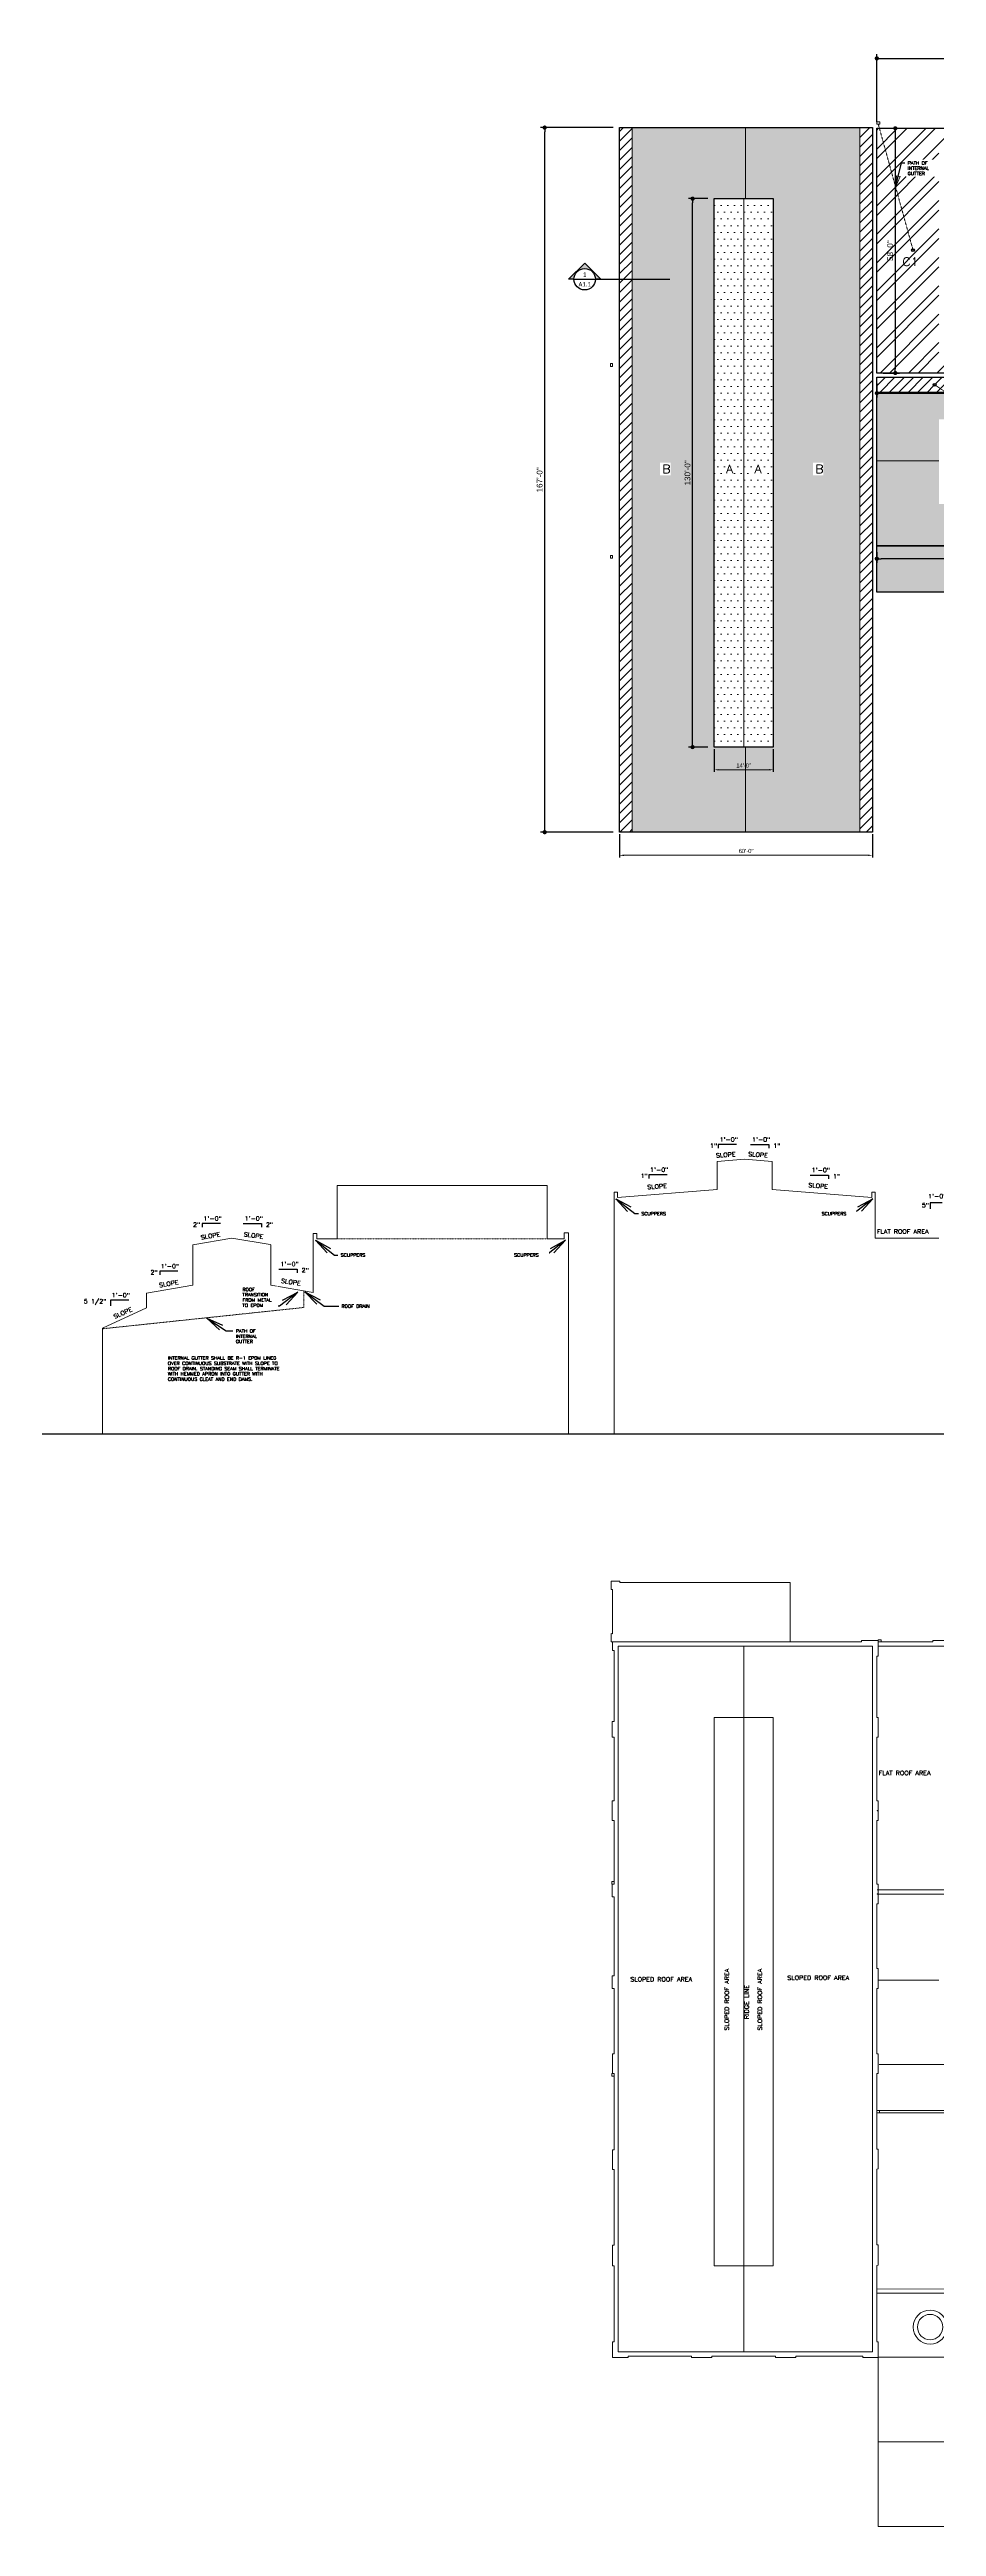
# Model space of a CAD drawing. Header units: inches. Extents: x -33163 to 19162, y -8858 to 30669.
# Drawn here: x -672 to 1851, y -1687 to 5359 of the extents above; entities that cross this region are included whole.
import ezdxf
from ezdxf.enums import TextEntityAlignment as Align

# ---------------------------------------------------------------- set-up
doc = ezdxf.new("R2010")
doc.units = ezdxf.units.IN
doc.linetypes.add('DASHED4', pattern=[0.25, 0.125, -0.125])
doc.linetypes.add('HIDDEN4', pattern=[0.09375, 0.0625, -0.03125])
doc.layers.get('0').update_dxf_attribs({"color": 9, "lineweight": 0})
doc.layers.get('Defpoints').update_dxf_attribs({"color": 254})
for name, color, linetype, lineweight in [('A-ANNO-DIMS-16', 12, 'Continuous', 9), ('A-ANNO-NOTE-08', 12, 'Continuous', 9), ('A-ROOF-BELOW', 251, 'Continuous', 5), ('A-ROOF-EXIST', 7, 'Continuous', 30), ('A-ROOF-GLAZ-EXIST', 251, 'Continuous', 5)]:
    doc.layers.add(name, color=color, linetype=linetype, lineweight=lineweight)
for name, color, linetype in [('A-ANNO-NOTE-96', 12, 'Continuous'), ('A-ANNO-SYMB-16', 12, 'Continuous'), ('A-LEGN', 12, 'Continuous'), ('ELEV-MK', 7, 'Continuous')]:
    doc.layers.add(name, color=color, linetype=linetype)
doc.styles.add('Heery Text_0', font='ARIALN.TTF')
doc.styles.add('PDF Calibri', font='calibri.ttf')
doc.styles.add('ROMANS', font='romans.shx', dxfattribs={"width": 1.1})
doc.styles.get("Standard").update_dxf_attribs({"font": 'arial.ttf'})
doc.styles.add('TXT-STD-1-4', font='romans.shx', dxfattribs={"width": 0.8, "height": 4.5})
doc.dimstyles.new('APED Standard', dxfattribs={"dimtxt": 16.5, "dimasz": 12, "dimexe": 12, "dimexo": 18, "dimgap": 6, "dimtad": 1, "dimdec": 4, "dimzin": 3, "dimdsep": 46, "dimlunit": 4, "dimtxsty": 'Standard', "dimblk": 'DOT', "dimcen": 12, "dimclrd": 1, "dimclre": 1, "dimclrt": 3, "dimadec": 0, "dimazin": 0, "dimtfac": 12, "dimtdec": 4, "dimtmove": 1, "dimatfit": 2, "dimfxl": 1, "dimfrac": 2, "dimtolj": 1, "dimtzin": 0, "dimlwd": 25, "dimarcsym": 0})
doc.dimstyles.new('Dim 16', dxfattribs={"dimscale": 16, "dimtxt": 0.09375, "dimasz": 0.0625, "dimexe": 0.0625, "dimexo": 0.0625, "dimgap": 0.09375, "dimtad": 1, "dimdec": 4, "dimzin": 3, "dimdsep": 46, "dimlunit": 4, "dimtxsty": 'ROMANS', "dimblk1": 'ARCHTICK', "dimblk2": 'ARCHTICK', "dimsah": 1, "dimcen": 0.0625, "dimdle": 0.0625, "dimclrd": 2, "dimclre": 2, "dimclrt": 3, "dimaunit": 1, "dimazin": 0, "dimtm": 1e-09, "dimtfac": 1, "dimtdec": 4, "dimtmove": 2, "dimatfit": 3, "dimldrblk": 'CLOSEDBLANK', "dimfxl": 1, "dimtolj": 1, "dimtzin": 3, "dimarcsym": 0})
doc.dimstyles.new('Dim 96', dxfattribs={"dimscale": 96, "dimtxt": 0.09375, "dimasz": 0.0625, "dimexe": 0.0625, "dimexo": 0.0625, "dimgap": 0.09375, "dimtad": 1, "dimdec": 4, "dimzin": 3, "dimdsep": 46, "dimlunit": 4, "dimtxsty": 'ROMANS', "dimblk1": 'ARCHTICK', "dimblk2": 'ARCHTICK', "dimsah": 1, "dimcen": 0.0625, "dimdle": 0.0625, "dimclrd": 2, "dimclre": 2, "dimclrt": 3, "dimaunit": 1, "dimazin": 0, "dimtm": 1e-09, "dimtfac": 1, "dimtdec": 4, "dimtmove": 2, "dimatfit": 3, "dimldrblk": 'CLOSEDBLANK', "dimfxl": 1, "dimtolj": 1, "dimtzin": 3, "dimarcsym": 0})
doc.dimstyles.new('Notes', dxfattribs={"dimscale": 96, "dimtxt": 0.125, "dimasz": 0.125, "dimexe": 0.0625, "dimexo": 0.0625, "dimgap": 0.0625, "dimtad": 1, "dimdec": 3, "dimzin": 15, "dimdsep": 46, "dimlunit": 4, "dimtxsty": 'Heery Text_0', "dimcen": 0.09, "dimclrd": 256, "dimclre": 256, "dimclrt": 256, "dimadec": 4, "dimazin": 3, "dimtfac": 0.75, "dimtdec": 3, "dimtmove": 1, "dimatfit": 1, "dimfxl": 1, "dimfrac": 1, "dimtolj": 1, "dimtzin": 15, "dimlwd": 0, "dimarcsym": 0})

# ---------------------------------------------------------------- blocks, each defined once
blk = doc.blocks.new('A$C1D3A682B')
blk.add_hatch(color=256).paths.add_polyline_path([(54, 27), (45, 27, -1), (9, 27), (0, 27), (27, 0)])
for p, q in [((0, 27), (9, 27)), ((27, 0), (0, 27)), ((54, 27), (27, 0)), ((45, 27), (54, 27))]:
    blk.add_line(p, q)
blk = doc.blocks.new('SYM-DETAIL')
blk.add_line((-15, 0), (15, 0))
blk.add_circle((0, 0), 15)
at = {"style": 'TXT-STD-1-4', "width": 0.8}
for tag, p in [('DETAIL', (0, 6.7)), ('SHEET', (0, -7.1))]:
    blk.add_attdef(tag, text='', height=6, dxfattribs=at).set_placement(p, align=Align.MIDDLE)
blk = doc.blocks.new('*D271')
at = {"layer": 'A-ANNO-DIMS-16', "lineweight": -2, "transparency": 16777216}
for p, q in [((949.6, 3126.6), (949.6, 3060.7)), ((1669.1, 3126.6), (1669.1, 3060.7))]:
    blk.add_line(p, q, dxfattribs=at)
at = {"layer": 'A-ANNO-DIMS-16', "lineweight": 0, "transparency": 16777216}
blk.add_line((1657.1, 3066.7), (961.6, 3066.7), dxfattribs=at)
at = {"layer": 'A-ANNO-DIMS-16', "transparency": 16777216}
for points in [[(961.6, 3068.7), (961.6, 3064.7), (949.6, 3066.7)], [(1657.1, 3068.7), (1657.1, 3064.7), (1669.1, 3066.7)]]:
    blk.add_solid(points, dxfattribs=at)
at = {"layer": 'Defpoints', "color": 0, "transparency": 16777216}
for p in [(949.6, 3132.6), (1669.1, 3132.6), (949.6, 3066.7)]:
    blk.add_point(p, dxfattribs=at)
at = {"layer": 'A-ANNO-DIMS-16', "transparency": 16777216, "insert": (1309.3, 3078.9), "char_height": 12, "attachment_point": 5, "style": 'Heery Text_0'}
blk.add_mtext('\\A1;60\'-0"', dxfattribs=at)
blk = doc.blocks.new('*D272')
at = {"layer": 'A-ANNO-DIMS-16', "lineweight": -2, "transparency": 16777216}
for p, q in [((1218.6, 3368.6), (1218.6, 3304)), ((1386.6, 3368.6), (1386.6, 3304))]:
    blk.add_line(p, q, dxfattribs=at)
at = {"layer": 'A-ANNO-DIMS-16', "lineweight": 0, "transparency": 16777216}
blk.add_line((1374.6, 3310), (1230.6, 3310), dxfattribs=at)
at = {"layer": 'A-ANNO-DIMS-16', "transparency": 16777216}
for points in [[(1230.6, 3312), (1230.6, 3308), (1218.6, 3310)], [(1374.6, 3312), (1374.6, 3308), (1386.6, 3310)]]:
    blk.add_solid(points, dxfattribs=at)
at = {"layer": 'Defpoints', "color": 0, "transparency": 16777216}
for p in [(1218.6, 3374.6), (1386.6, 3374.6), (1218.6, 3310)]:
    blk.add_point(p, dxfattribs=at)
at = {"layer": 'A-ANNO-DIMS-16', "transparency": 16777216, "insert": (1302.6, 3322.1), "char_height": 12, "attachment_point": 5, "style": 'Heery Text_0'}
blk.add_mtext('\\A1;14\'-0"', dxfattribs=at)
blk = doc.blocks.new('_Dot')
at = {"color": 0, "linetype": 'ByBlock', "lineweight": -2}
blk.add_line((-0.5, 0), (-1, 0), dxfattribs=at)
at = {"color": 0, "linetype": 'ByBlock', "const_width": 0.5}
blk.add_lwpolyline([(-0.25, 0, 1), (0.25, 0, 1)], format="xyb", close=True, dxfattribs=at)
blk = doc.blocks.new('*D273')
at = {"layer": 'A-ANNO-DIMS-16', "lineweight": -2, "transparency": 16777216}
for p, q in [((931.6, 5136.8), (724.4, 5136.8)), ((931.6, 3132.6), (724.4, 3132.6))]:
    blk.add_line(p, q, dxfattribs=at)
at = {"layer": 'A-ANNO-DIMS-16', "lineweight": 25, "transparency": 16777216}
blk.add_line((736.4, 3144.6), (736.4, 5124.8), dxfattribs=at)
at = {"layer": 'Defpoints', "color": 0, "transparency": 16777216}
for p in [(736.4, 5136.8), (949.6, 5136.8), (949.6, 3132.6)]:
    blk.add_point(p, dxfattribs=at)
at = {"layer": 'A-ANNO-DIMS-16', "lineweight": 25, "transparency": 16777216, "xscale": 12, "yscale": 12, "zscale": 12}
for p, rotation in [((736.4, 5136.8), 90), ((736.4, 3132.6), 270)]:
    blk.add_blockref('_Dot', p, dxfattribs=dict(at, rotation=rotation))
at = {"layer": 'A-ANNO-DIMS-16', "transparency": 16777216, "insert": (722, 4134.7), "char_height": 16.5, "attachment_point": 5, "rotation": 90}
blk.add_mtext('\\A1;167\'-0"', dxfattribs=at)
blk = doc.blocks.new('*D274')
at = {"layer": 'A-ANNO-DIMS-16', "lineweight": -2, "transparency": 16777216}
for p, q in [((1200.6, 4934.7), (1145.1, 4934.7)), ((1200.6, 3374.6), (1145.1, 3374.6))]:
    blk.add_line(p, q, dxfattribs=at)
at = {"layer": 'A-ANNO-DIMS-16', "lineweight": 25, "transparency": 16777216}
blk.add_line((1157.1, 3386.6), (1157.1, 4922.7), dxfattribs=at)
at = {"layer": 'Defpoints', "color": 0, "transparency": 16777216}
for p in [(1157.1, 4934.7), (1218.6, 4934.7), (1218.6, 3374.6)]:
    blk.add_point(p, dxfattribs=at)
at = {"layer": 'A-ANNO-DIMS-16', "lineweight": 25, "transparency": 16777216, "xscale": 12, "yscale": 12, "zscale": 12}
for p, rotation in [((1157.1, 4934.7), 90), ((1157.1, 3374.6), 270)]:
    blk.add_blockref('_Dot', p, dxfattribs=dict(at, rotation=rotation))
at = {"layer": 'A-ANNO-DIMS-16', "transparency": 16777216, "insert": (1142.7, 4154.6), "char_height": 16.5, "attachment_point": 5, "rotation": 90}
blk.add_mtext('\\A1;130\'-0"', dxfattribs=at)
blk = doc.blocks.new('*D279')
at = {"layer": 'A-ANNO-DIMS-16', "lineweight": -2, "transparency": 16777216}
for p, q in [((1681.2, 4408.6), (1681.2, 4369.4)), ((4921.3, 4408.6), (4921.3, 4369.4))]:
    blk.add_line(p, q, dxfattribs=at)
at = {"layer": 'A-ANNO-DIMS-16', "lineweight": 25, "transparency": 16777216}
blk.add_line((1693.2, 4381.4), (4909.3, 4381.4), dxfattribs=at)
at = {"layer": 'Defpoints', "color": 0, "transparency": 16777216}
for p in [(1681.2, 4426.6), (4921.3, 4426.6), (4921.3, 4381.4)]:
    blk.add_point(p, dxfattribs=at)
at = {"layer": 'A-ANNO-DIMS-16', "lineweight": 25, "transparency": 16777216, "xscale": 12, "yscale": 12, "zscale": 12, "rotation": 180}
blk.add_blockref('_Dot', (1681.2, 4381.4), dxfattribs=at)
at = {"layer": 'A-ANNO-DIMS-16', "lineweight": 25, "transparency": 16777216, "xscale": 12, "yscale": 12, "zscale": 12}
blk.add_blockref('_Dot', (4921.3, 4381.4), dxfattribs=at)
at = {"layer": 'A-ANNO-DIMS-16', "transparency": 16777216, "insert": (3301.3, 4395.9), "char_height": 16.5, "attachment_point": 5}
blk.add_mtext('\\A1;270\'-0"', dxfattribs=at)
blk = doc.blocks.new('*D284')
at = {"layer": 'A-ANNO-DIMS-16', "lineweight": -2, "transparency": 16777216}
for p, q in [((1681.2, 3928.6), (1681.2, 3898.4)), ((4921.3, 3928.6), (4921.3, 3898.4))]:
    blk.add_line(p, q, dxfattribs=at)
at = {"layer": 'A-ANNO-DIMS-16', "lineweight": 25, "transparency": 16777216}
blk.add_line((4909.3, 3910.4), (1693.2, 3910.4), dxfattribs=at)
at = {"layer": 'Defpoints', "color": 0, "transparency": 16777216}
for p in [(1681.2, 3946.6), (4921.3, 3946.6), (1681.2, 3910.4)]:
    blk.add_point(p, dxfattribs=at)
at = {"layer": 'A-ANNO-DIMS-16', "lineweight": 25, "transparency": 16777216, "xscale": 12, "yscale": 12, "zscale": 12, "rotation": 180}
blk.add_blockref('_Dot', (1681.2, 3910.4), dxfattribs=at)
at = {"layer": 'A-ANNO-DIMS-16', "lineweight": 25, "transparency": 16777216, "xscale": 12, "yscale": 12, "zscale": 12}
blk.add_blockref('_Dot', (4921.3, 3910.4), dxfattribs=at)
at = {"layer": 'A-ANNO-DIMS-16', "transparency": 16777216, "insert": (3301.3, 3924.8), "char_height": 16.5, "attachment_point": 5}
blk.add_mtext('\\A1;270\'-0"', dxfattribs=at)
blk = doc.blocks.new('*D285')
at = {"layer": 'A-ANNO-DIMS-16', "lineweight": -2, "transparency": 16777216}
for p, q in [((1699.2, 5134.8), (1745.7, 5134.8)), ((1699.2, 4438.6), (1745.7, 4438.6))]:
    blk.add_line(p, q, dxfattribs=at)
at = {"layer": 'A-ANNO-DIMS-16', "lineweight": 25, "transparency": 16777216}
blk.add_line((1733.7, 5122.8), (1733.7, 4450.6), dxfattribs=at)
at = {"layer": 'Defpoints', "color": 0, "transparency": 16777216}
for p in [(1681.2, 5134.8), (1681.2, 4438.6), (1733.7, 4438.6)]:
    blk.add_point(p, dxfattribs=at)
at = {"layer": 'A-ANNO-DIMS-16', "lineweight": 25, "transparency": 16777216, "xscale": 12, "yscale": 12, "zscale": 12}
for p, rotation in [((1733.7, 5134.8), 90), ((1733.7, 4438.6), 270)]:
    blk.add_blockref('_Dot', p, dxfattribs=dict(at, rotation=rotation))
at = {"layer": 'A-ANNO-DIMS-16', "transparency": 16777216, "insert": (1719.2, 4786.7), "char_height": 16.5, "attachment_point": 5, "rotation": 90}
blk.add_mtext('\\A1;58\'-0"', dxfattribs=at)
blk = doc.blocks.new('*D286')
at = {"layer": 'A-ANNO-DIMS-16', "lineweight": -2, "transparency": 16777216}
for p, q in [((1681.2, 5152.8), (1681.2, 5345.6)), ((4921, 5173), (4921, 5345.6))]:
    blk.add_line(p, q, dxfattribs=at)
at = {"layer": 'A-ANNO-DIMS-16', "lineweight": 25, "transparency": 16777216}
blk.add_line((1693.2, 5333.6), (4909, 5333.6), dxfattribs=at)
at = {"layer": 'Defpoints', "color": 0, "transparency": 16777216}
for p in [(4921, 5333.6), (4921, 5155), (1681.2, 5134.8)]:
    blk.add_point(p, dxfattribs=at)
at = {"layer": 'A-ANNO-DIMS-16', "lineweight": 25, "transparency": 16777216, "xscale": 12, "yscale": 12, "zscale": 12, "rotation": 180}
blk.add_blockref('_Dot', (1681.2, 5333.6), dxfattribs=at)
at = {"layer": 'A-ANNO-DIMS-16', "lineweight": 25, "transparency": 16777216, "xscale": 12, "yscale": 12, "zscale": 12}
blk.add_blockref('_Dot', (4921, 5333.6), dxfattribs=at)
at = {"layer": 'A-ANNO-DIMS-16', "transparency": 16777216, "insert": (3301.1, 5348), "char_height": 16.5, "attachment_point": 5}
blk.add_mtext('\\A1;270\'-0"', dxfattribs=at)
blk = doc.blocks.new('_ArchTick')
at = {"color": 0, "linetype": 'ByBlock', "const_width": 0.15}
blk.add_lwpolyline([(-0.5, -0.5), (0.5, 0.5)], dxfattribs=at)

msp = doc.modelspace()

# ---------------------------------------------------------------- hatches: boundary and pattern name
at = {"layer": 'A-ANNO-NOTE-08'}
h = msp.add_hatch(dxfattribs=at)
h.set_pattern_fill('ANSI32', color=256, scale=6)
h.paths.add_polyline_path([(1858.00451, 5088.79878), (2260.34577, 5088.79878), (2260.34577, 5134.79878), (1681.2277, 5134.79878), (1681.2277, 4438.5966), (4933.29042, 4438.5966), (4933.29042, 3954.64905), (6468.92892, 3954.64905), (6468.92892, 4705.45802), (6445.06195, 4705.45802), (6445.06195, 4043.8466), (5004.89971, 4043.8466), (5004.89971, 5087.79878), (6445.06195, 5087.79878), (6445.06195, 4705.45802), (6468.92892, 4705.45802), (6468.92892, 5155.01336), (4921.00451, 5155.01336), (4921.00451, 5134.79878), (2260.34577, 5134.79878), (2260.34577, 5088.79878), (4738.32899, 5088.79878), (4738.32899, 4488.5966), (1858.00451, 4488.5966)])
h.paths.add_polyline_path([(4919.64765, 4715.8341), (4975.64765, 4715.8341), (4975.64765, 4751.8341), (4919.64765, 4751.8341)], flags=24)
h.paths.add_polyline_path([(5705.19087, 5104.54185), (5761.19087, 5104.54185), (5761.19087, 5140.54185), (5705.19087, 5140.54185)], flags=24)
h.paths.add_polyline_path([(5737.49729, 3979.37853), (5793.49729, 3979.37853), (5793.49729, 4015.37853), (5737.49729, 4015.37853)], flags=24)
h.paths.add_polyline_path([(4941.11574, 4223.10861), (4997.11574, 4223.10861), (4997.11574, 4259.10861), (4941.11574, 4259.10861)], flags=24)
h.paths.add_polyline_path([(3220.17565, 5091.95204), (3251.03279, 5091.95204), (3251.03279, 5127.95204), (3220.17565, 5127.95204)], flags=24)
h.paths.add_polyline_path([(3221.0605, 4445.84836), (3251.91764, 4445.84836), (3251.91764, 4481.84836), (3221.0605, 4481.84836)], flags=24)
h.paths.add_polyline_path([(4759.70434, 4719.89295), (4808.16148, 4719.89295), (4808.16148, 4755.89295), (4759.70434, 4755.89295)], flags=24)
h.paths.add_polyline_path([(1747.50775, 4737.22292), (1795.9649, 4737.22292), (1795.9649, 4773.22292), (1747.50775, 4773.22292)], flags=24)
h = msp.add_hatch(dxfattribs=at)
h.set_pattern_fill('ANSI31', color=256, scale=6)
h.paths.add_polyline_path([(985.58831, 5136.79878), (949.58831, 5136.79878), (949.58831, 4705.45802), (985.58831, 4705.45802)])
h = msp.add_hatch(dxfattribs=at)
h.set_pattern_fill('DOTS', color=256, scale=12)
h.paths.add_polyline_path([(1633.08957, 5136.79878), (1307.33894, 5136.79878), (1307.33894, 4934.65003), (1386.59592, 4934.65003), (1386.59592, 3374.57907), (1307.33894, 3374.57907), (1307.33894, 3132.59031), (1633.08957, 3132.59031)])
h.paths.add_polyline_path([(1218.59592, 4934.65003), (1307.33894, 4934.65003), (1307.33894, 5136.79878), (985.58831, 5136.79878), (985.58831, 3132.59031), (1307.33894, 3132.59031), (1307.33894, 3374.57907), (1218.59592, 3374.57907)])
h.paths.add_polyline_path([(1499.84965, 4147.82661), (1529.44965, 4147.82661), (1529.44965, 4183.82661), (1499.84965, 4183.82661)], flags=16)
h.paths.add_polyline_path([(1064.76032, 4147.82661), (1094.36032, 4147.82661), (1094.36032, 4183.82661), (1064.76032, 4183.82661)], flags=16)
h = msp.add_hatch(dxfattribs=at)
h.set_pattern_fill('ANSI31', color=256, scale=6)
h.paths.add_polyline_path([(1633.08957, 3132.59031), (1669.08957, 3132.59031), (1669.08957, 5136.79878), (1633.08957, 5136.79878)])
h = msp.add_hatch(dxfattribs=at)
h.set_pattern_fill('DOTS', color=256, scale=12)
h.paths.add_polyline_path([(1386.59592, 4934.65003), (1302.59592, 4934.65003), (1302.59592, 3374.57907), (1386.59592, 3374.57907)])
h.paths.add_polyline_path([(1302.59592, 4934.65003), (1218.59592, 4934.65003), (1218.59592, 3374.57907), (1302.59592, 3374.57907)])
h.paths.add_polyline_path([(1327.24245, 4147.82661), (1359.35674, 4147.82661), (1359.35674, 4183.82661), (1327.24245, 4183.82661)], flags=24)
h.paths.add_polyline_path([(1246.23089, 4147.82661), (1278.34517, 4147.82661), (1278.34517, 4183.82661), (1246.23089, 4183.82661)], flags=24)
h = msp.add_hatch(dxfattribs=at)
h.set_pattern_fill('ANSI31', color=256, scale=6)
h.paths.add_polyline_path([(949.58831, 3132.59031), (985.58831, 3132.59031), (985.58831, 4705.45802), (949.58831, 4705.45802)])
h = msp.add_hatch(dxfattribs=at)
h.set_pattern_fill('ANSI31', color=256, scale=6)
h.paths.add_polyline_path([(2448.53209, 4404.98706, -0.7981895263), (2440.89805, 4403.25167), (2401.42522, 4384.3276), (3074.72637, 4384.3276), (3046.84881, 4402.77205, -0.7434135484), (3039.4867, 4404.98706, -1.3451463214), (3046.84881, 4402.77205), (3074.72637, 4384.3276), (3599.39151, 4384.3276), (3638.86433, 4403.25167, -0.1122298127), (3638.46984, 4404.98706, -1), (3646.49837, 4404.98706, -0.7981895263), (3638.86433, 4403.25167), (3599.39151, 4384.3276), (4272.69266, 4384.3276), (4244.81509, 4402.77205, -0.7434135484), (4237.45298, 4404.98706, -1.3451463214), (4244.81509, 4402.77205), (4272.69266, 4384.3276), (4797.35779, 4384.3276), (4836.83062, 4403.25167, -0.1122298127), (4836.43612, 4404.98706, -1), (4844.46466, 4404.98706, -0.7981895263), (4836.83062, 4403.25167), (4797.35779, 4384.3276), (4921.29042, 4384.3276), (4921.29042, 4426.5966), (1681.2277, 4426.5966), (1681.2277, 4384.3276), (1876.76009, 4384.3276), (1848.88252, 4402.77205, -0.7434135484), (1841.52041, 4404.98706, -1.3451463214), (1848.88252, 4402.77205), (1876.76009, 4384.3276), (2401.42522, 4384.3276), (2440.89805, 4403.25167, -0.1122298127), (2440.50355, 4404.98706, -1)])
h = msp.add_hatch(dxfattribs=at)
h.set_pattern_fill('DOTS', color=256, scale=12)
h.paths.add_polyline_path([(3074.72637, 4384.3276), (2401.42522, 4384.3276), (2238.97205, 4306.44428), (3192.44188, 4306.44428)])
h.paths.add_polyline_path([(2401.42522, 4384.3276), (1876.76009, 4384.3276), (1994.47559, 4306.44428), (2238.97205, 4306.44428)])
h.paths.add_polyline_path([(1858.00451, 4306.44428), (1994.47559, 4306.44428), (1876.76009, 4384.3276), (1681.2277, 4384.3276), (1681.2277, 4189.12283), (1858.00451, 4189.12283)])
h.paths.add_polyline_path([(3599.39151, 4384.3276), (3074.72637, 4384.3276), (3192.44188, 4306.44428), (3436.93833, 4306.44428)])
h.paths.add_polyline_path([(4272.69266, 4384.3276), (3599.39151, 4384.3276), (3436.93833, 4306.44428), (4390.40816, 4306.44428)])
h.paths.add_polyline_path([(4797.35779, 4384.3276), (4272.69266, 4384.3276), (4390.40816, 4306.44428), (4634.90462, 4306.44428)])
h.paths.add_polyline_path([(4921.29042, 4384.3276), (4797.35779, 4384.3276), (4634.90462, 4306.44428), (4737.95079, 4306.44428), (4737.95079, 4189.12283), (4921.29042, 4189.12283)])
h.paths.add_polyline_path([(4921.29042, 4189.12283), (4737.95079, 4189.12283), (4737.95079, 4066.44428), (4493.13565, 4066.44428), (4493.13565, 3946.64905), (4921.29042, 3946.64905)])
h.paths.add_polyline_path([(4493.13565, 4066.44428), (3295.16936, 4066.44428), (3295.16936, 3946.64905), (4493.13565, 3946.64905)])
h.paths.add_polyline_path([(3295.16936, 4066.44428), (2097.20308, 4066.44428), (2097.20308, 3946.64905), (3295.16936, 3946.64905)])
h.paths.add_polyline_path([(2097.20308, 4066.44428), (1858.00451, 4066.44428), (1858.00451, 4189.12283), (1681.2277, 4189.12283), (1681.2277, 3946.64905), (2097.20308, 3946.64905)])
h.paths.add_polyline_path([(3301.80164, 4339.95569), (3330.1445, 4339.95569), (3330.1445, 4375.95569), (3301.80164, 4375.95569)], flags=24)
h.paths.add_polyline_path([(3393.49726, 3984.71023), (3421.84012, 3984.71023), (3421.84012, 4020.71023), (3393.49726, 4020.71023)], flags=24)
h = msp.add_hatch(dxfattribs=at)
h.set_pattern_fill('DOTS', color=256, scale=12)
h.paths.add_polyline_path([(4489.12138, 3815.11989), (4489.12138, 3821.49952), (4493.13565, 3821.49952), (4493.13565, 3946.64905), (3295.16936, 3946.64905), (3295.16936, 3821.49952), (3299.18363, 3821.49952), (3299.18363, 3815.11989)])
h.paths.add_polyline_path([(4493.13565, 3946.64905), (4493.13565, 3821.49952), (4497.14991, 3821.49952), (4497.14991, 3815.11989), (4921.29042, 3815.11989), (4921.29042, 3946.64905)])
h.paths.add_polyline_path([(2260.34577, 3946.64905), (2260.34577, 3815.11989), (3291.15509, 3815.11989), (3291.15509, 3821.49952), (3295.16936, 3821.49952), (3295.16936, 3946.64905)])
h.paths.add_polyline_path([(2260.34577, 3815.11989), (2260.34577, 3946.64905), (2097.20308, 3946.64905), (2097.20308, 3821.49952), (2101.21735, 3821.49952), (2101.21735, 3815.11989)])
h.paths.add_polyline_path([(2093.18881, 3815.11989), (2093.18881, 3821.49952), (2097.20308, 3821.49952), (2097.20308, 3946.64905), (1681.06536, 3946.64905), (1681.06536, 3815.11989)])
h.paths.add_polyline_path([(3373.46773, 3852.62027), (3404.32487, 3852.62027), (3404.32487, 3888.62027), (3373.46773, 3888.62027)], flags=24)

# ---------------------------------------------------------------- linework, layer by layer
for p, q in [((985.58831, 3132.59031), (985.58831, 5136.79878)), ((1633.08957, 3132.59031), (1633.08957, 5136.79878)), ((1681.2277, 4384.3276), (4921.29042, 4384.3276))]:
    msp.add_line(p, q, dxfattribs=at)
at = {"layer": 'A-ANNO-NOTE-96'}
for points in [[(1282.34256, 2243.90809), (1230.29634, 2243.90809), (1230.29634, 2233.29694)], [(1321.99503, 2243.90809), (1374.04126, 2243.90809), (1374.04126, 2233.29694)], [(1084.76647, 2158.07375), (1032.72024, 2158.07375), (1032.72024, 2147.4626)], [(1491.65267, 2157.00088), (1543.6989, 2157.00088), (1543.6989, 2146.38973)], [(1866.73151, 2078.01107), (1832.45798, 2078.01107), (1832.45798, 2061.15496)], [(-185.46925, 2019.39191), (-237.51548, 2019.39191), (-237.51548, 2008.78076)], [(-121.25577, 2019.39191), (-69.20955, 2019.39191), (-69.20955, 2008.78076)], [(-306.72259, 1883.50314), (-358.76882, 1883.50314), (-358.76882, 1872.89199)], [(-19.43825, 1889.76595), (32.60798, 1889.76595), (32.60798, 1879.1548)], [(-446.46817, 1801.2841), (-498.5144, 1801.2841), (-498.5144, 1785.4819)]]:
    msp.add_lwpolyline(points, dxfattribs=at)
at = {"layer": 'A-ANNO-SYMB-16'}
msp.add_line((880.6821, 4705.45802), (1092.58032, 4705.45802), dxfattribs=at)
at = {"layer": 'A-ROOF-BELOW', "linetype": 'HIDDEN4'}
for p, q in [((1784.24246, 4788.09971), (1685.24196, 5146.79878)), ((1845.53468, 4404.98706), (2097.20308, 4238.47738))]:
    msp.add_line(p, q, dxfattribs=at)
at = {"layer": 'A-ROOF-BELOW', "linetype": 'DASHED4'}
msp.add_line((146.39823, 1975.26596), (743.90108, 1975.26596), dxfattribs=at)
at = {"layer": 'A-ROOF-BELOW', "linetype": 'Continuous', "lineweight": 0}
for p, q in [((949.93609, 1002.30676), (925.58831, 1002.30676)), ((925.58831, 1002.30676), (925.58831, 978.30676)), ((949.93609, 998.30676), (949.93609, 1002.30676)), ((1435.11077, 998.30676), (949.93609, 998.30676)), ((1435.11077, 828.79878), (1435.11077, 998.30676)), ((925.58831, 978.30676), (929.58831, 978.30676)), ((929.58831, 978.30676), (929.58831, 852.45896)), ((929.58831, 852.45896), (925.58831, 852.79878)), ((925.58831, 852.79878), (925.58831, 828.79878)), ((925.58831, 828.79878), (929.58831, 828.79878)), ((1685.2277, -1205.37035), (2548.257, -1205.37035)), ((1685.2277, -1205.37035), (1685.2277, -1687.22664)), ((1685.2277, -1446.29849), (2548.257, -1446.29849)), ((2548.257, -1687.22664), (1685.2277, -1687.22664))]:
    msp.add_line(p, q, dxfattribs=at)
at = {"layer": 'A-ROOF-BELOW', "linetype": 'HIDDEN4'}
msp.add_lwpolyline([(-521.6825, 1719.79929), (51.0502, 1780.32887), (51.0502, 1827.80027)], dxfattribs=at)
at = {"layer": 'A-ROOF-EXIST', "lineweight": 0}
for p, q in [((1637.22791, 828.79878), (929.58831, 828.79878)), ((929.58831, 828.79878), (929.58831, 804.79878)), ((929.58831, 804.79878), (933.58831, 804.79878)), ((933.58831, 804.79878), (933.58831, 602.68988)), ((1669.08957, 816.79878), (945.58831, 816.79878)), ((945.58831, 816.79878), (945.58831, -1190.40969)), ((1302.59592, 613.65003), (1302.59592, 816.79878)), ((1685.2277, 832.93691), (1637.22791, 832.93691)), ((1637.22791, 832.93691), (1637.22791, 828.79878)), ((1669.08957, -1190.40969), (1669.08957, 816.79878)), ((1681.2277, 613.65003), (1681.2277, 788.93691)), ((1681.2277, 788.93691), (1685.2277, 788.93691)), ((1685.2277, 788.93691), (1685.2277, 832.93691)), ((1685.2277, 828.79878), (1840.07869, 828.79878)), ((1685.2277, 816.79878), (4918.00451, 816.79878)), ((1840.07869, 828.79878), (1840.10346, 832.79878)), ((1840.10346, 832.79878), (1876.10346, 832.79878)), ((928.03115, 602.34699), (933.58831, 602.34699)), ((928.03115, 602.34699), (928.03115, 558.34699)), ((1386.59592, 613.65003), (1218.59592, 613.65003)), ((1218.59592, 613.65003), (1218.59592, -945.42093)), ((1302.59592, -945.42093), (1302.59592, 613.65003)), ((1386.59592, -945.42093), (1386.59592, 613.65003)), ((1681.2277, 613.65003), (1685.2277, 613.65003)), ((1685.2277, 557.65003), (1685.2277, 613.65003)), ((928.03115, 558.34699), (933.58831, 558.34699)), ((933.58831, 558.34699), (933.58831, 377.29551)), ((1681.2277, 376.59818), (1681.2277, 557.65003)), ((1681.2277, 557.65003), (1685.2277, 557.65003)), ((928.33099, 377.29551), (933.58831, 377.29551)), ((928.33099, 377.29551), (928.33099, 321.29551)), ((1681.2277, 376.59818), (1685.2277, 376.59818)), ((1685.2277, 320.59818), (1685.2277, 376.59818)), ((928.33099, 321.29551), (933.58831, 321.29551)), ((933.58831, 321.29551), (933.58831, 139.65066)), ((1681.2277, 139.5966), (1681.2277, 320.59818)), ((1681.2277, 320.59818), (1685.2277, 320.59818)), ((933.58831, 139.65066), (928.63158, 139.65066)), ((928.63158, 139.65066), (928.63158, 103.65066)), ((928.63158, 103.65066), (933.58831, 103.65066)), ((933.58831, 103.65066), (933.58831, -121.11889)), ((1681.2277, 139.5966), (1685.2277, 139.5966)), ((1681.2277, -100.46481), (1681.2277, 83.5966)), ((1681.2277, 83.5966), (1685.2277, 83.5966)), ((4923.29042, 123.5966), (1682.29019, 123.5966)), ((1682.29019, 111.5966), (1721.66027, 111.5966)), ((1682.29019, 111.5966), (4911.29042, 111.5966)), ((1685.2277, 83.5966), (1685.2277, 139.5966)), ((933.58831, -121.11889), (928.63158, -121.11889)), ((928.63158, -121.11889), (928.63158, -156.67818)), ((1685.2277, -100.46481), (1681.2277, -100.46481)), ((1685.2277, -156.46481), (1685.2277, -100.46481)), ((1858.00451, -133.55572), (1685.2277, -133.55572)), ((928.63158, -156.67818), (933.58831, -156.67818)), ((933.58831, -156.67818), (933.58831, -342.43735)), ((1681.2277, -342.43735), (1681.2277, -156.46481)), ((1681.2277, -156.46481), (1685.2277, -156.46481)), ((933.58831, -342.43735), (929.24137, -342.43735)), ((929.24137, -342.43735), (929.24137, -398.43735)), ((1685.08949, -342.43735), (1681.2277, -342.43735)), ((1685.08949, -398.43735), (1685.08949, -342.43735)), ((929.24137, -398.43735), (933.58831, -398.43735)), ((933.58831, -398.43735), (933.58831, -615.40213)), ((1681.08957, -614.21627), (1681.08957, -398.43735)), ((1681.08957, -398.43735), (1685.08949, -398.43735)), ((1688.16087, -373.35095), (4911.29042, -373.35095)), ((4923.29042, -503.88011), (1681.08957, -503.88011)), ((4923.29042, -510.25974), (1681.08957, -510.25974)), ((929.58831, -615.40213), (933.58831, -615.40213)), ((929.58831, -615.40213), (929.58831, -671.40213)), ((1685.08949, -614.21627), (1681.08957, -614.21627)), ((1685.08949, -670.21599), (1685.08949, -614.21627)), ((929.58831, -671.40213), (933.58831, -671.40213)), ((933.58831, -671.40213), (933.58831, -887.40213)), ((1681.08957, -670.74732), (1685.08949, -670.21599)), ((1681.08957, -886.23372), (1681.08957, -670.74732)), ((933.58831, -887.40213), (929.58831, -887.40213)), ((929.58831, -887.40213), (929.58831, -945.42093)), ((1685.08949, -886.23372), (1681.08957, -886.23372)), ((1685.08949, -944.23343), (1685.08949, -886.23372)), ((929.58831, -945.42093), (933.58831, -945.42093)), ((933.58831, -945.42093), (933.58831, -1162.42093)), ((1218.59592, -945.42093), (1386.59592, -945.42093)), ((1302.59592, -945.42093), (1302.59592, -1190.42855)), ((1681.08957, -944.55481), (1685.08949, -944.23343)), ((1681.08957, -1161.23236), (1681.08957, -944.55481)), ((1681.08957, -1011.66051), (2391.44828, -1011.82355)), ((1681.08957, -1023.66051), (2391.44553, -1023.82355)), ((933.58831, -1162.42093), (929.58831, -1162.42093)), ((929.58831, -1162.42093), (929.58831, -1206.42093)), ((945.58831, -1190.40969), (1669.08957, -1190.40969)), ((1685.2277, -1162.40521), (1681.08957, -1162.40521)), ((1685.2277, -1205.37035), (1685.2277, -1162.40521)), ((929.58831, -1206.42093), (973.58831, -1206.42093)), ((973.58831, -1206.42093), (973.58195, -1202.36574)), ((973.58195, -1202.36574), (1154.14253, -1202.42855)), ((1154.14253, -1202.42855), (1154.1488, -1206.42093)), ((1154.1488, -1206.42093), (1212.14827, -1206.42093)), ((1212.14827, -1202.43033), (1393.03782, -1202.42855)), ((1212.14827, -1206.42093), (1212.14827, -1202.43033)), ((1393.03782, -1202.42855), (1393.04409, -1206.42093)), ((1393.04409, -1206.42093), (1451.04356, -1206.42093)), ((1451.04356, -1206.42093), (1451.04356, -1202.42854)), ((1451.04356, -1202.42854), (1641.22791, -1202.42855)), ((1641.22791, -1202.42855), (1641.22791, -1206.42093)), ((1641.22791, -1206.42093), (1685.22791, -1206.42093))]:
    msp.add_line(p, q, dxfattribs=at)
at = {"layer": 'A-ROOF-EXIST'}
for points in [[(1681.2277, 5134.79878), (4921.00451, 5134.79878), (4921.00451, 5155.01336), (6468.92892, 5155.01336), (6468.92892, 3954.64905), (4933.29042, 3954.64905), (4933.29042, 4438.5966), (1681.2277, 4438.5966)], [(1669.08957, 3132.59031), (949.58831, 3132.59031), (949.58831, 5136.79878), (1669.08957, 5136.79878)], [(1386.59592, 3374.57907), (1218.59592, 3374.57907), (1218.59592, 4934.65003), (1386.59592, 4934.65003)], [(4921.29042, 3946.64905), (1681.2277, 3946.64905), (1681.2277, 4426.5966), (4921.29042, 4426.5966)], [(4921.29042, 3815.11989), (1681.06536, 3815.11989), (1681.06536, 3946.64905), (4921.29042, 3946.64905)]]:
    msp.add_lwpolyline(points, close=True, dxfattribs=at)
at = {"layer": 'A-ROOF-EXIST', "lineweight": 0, "flags": 128}
for points in [[(1689.25623, 5153.17841), (1689.25623, 5146.79878), (1681.2277, 5146.79878), (1681.2277, 5153.17841)], [(923.20868, 4465.6792), (929.58831, 4465.6792), (929.58831, 4457.65066), (923.20868, 4457.65066)], [(923.20868, 3919.56265), (929.58831, 3919.56265), (929.58831, 3911.53411), (923.20868, 3911.53411)], [(1693.25623, 835.17841), (1693.25623, 828.79878), (1685.2277, 828.79878), (1685.2277, 835.17841)], [(927.20868, 147.6792), (933.58831, 147.6792), (933.58831, 139.65066), (927.20868, 139.65066)], [(927.20868, -398.43735), (933.58831, -398.43735), (933.58831, -406.46589), (927.20868, -406.46589)], [(1689.1181, -503.88011), (1689.1181, -510.25974), (1681.08957, -510.25974), (1681.08957, -503.88011)]]:
    msp.add_lwpolyline(points, close=True, dxfattribs=at)
at = {"layer": 'A-ROOF-EXIST', "linetype": 'Continuous', "lineweight": 0}
for points in [[(933.58831, 1421.1341), (933.58831, 2108.15894), (943.56157, 2108.1341), (943.56151, 2093.12133), (1227.06829, 2115.91706), (1227.06829, 2195.92949), (1305.10829, 2202.19709), (1383.1483, 2195.92948), (1383.1483, 2115.94555), (1666.60164, 2093.18378), (1666.60164, 2108.15894), (1676.57497, 2108.15894), (1676.57497, 1977.38744), (1857.51689, 1977.38744)], [(803.90108, 1421.1341), (803.90108, 1993.22126), (791.90108, 1993.22126), (791.90108, 1975.26596), (743.90108, 1975.26596), (743.90108, 2127.1341), (146.39823, 2127.1341), (146.39823, 1975.26596), (88.66414, 1975.26596), (88.66414, 1991.26596), (78.10416, 1991.26596), (78.10416, 1823.13538), (-42.85584, 1843.9924), (-42.85584, 1958.93585), (-44.88249, 1959.31926), (-153.36251, 1978.03928), (-264.08248, 1958.93683), (-264.08248, 1843.95928), (-395.86919, 1821.23927), (-395.86919, 1778.99928), (-395.86919, 1778.99928), (-521.6825, 1721.56227), (-521.6825, 1719.79929), (-521.6825, 1421.1341)]]:
    msp.add_lwpolyline(points, dxfattribs=at)
at = {"layer": 'A-ROOF-EXIST'}
for centre, radius in [((1784.24246, 4788.09971), 4.01427), ((1784.24246, 4788.09971), 3.18982), ((1845.53468, 4404.98706), 4.01427), ((1845.53468, 4404.98706), 3.18982)]:
    msp.add_circle(centre, radius, dxfattribs=at)
at = {"layer": 'A-ROOF-EXIST', "lineweight": 0}
for radius, start, end in [(48.34505, 90, 270), (36, 90, 270), (48.34505, 270, 90), (36, 270, 90)]:
    msp.add_arc((1832.73268, -1120.00284), radius, start, end, dxfattribs=at)
for p in [(1682.29019, 348.59818), (1682.29019, 348.59818), (1682.29019, 111.5966), (1682.29019, 111.5966)]:
    msp.add_point(p, dxfattribs=at)
at = {"layer": 'A-ROOF-GLAZ-EXIST'}
for p, q in [((1307.33894, 5136.79878), (1307.33894, 4934.65003)), ((1302.59592, 3374.57907), (1302.59592, 4934.65003)), ((1681.2277, 4189.12283), (1858.00451, 4189.12283)), ((1307.33894, 3132.59031), (1307.33894, 3374.57907))]:
    msp.add_line(p, q, dxfattribs=at)
at = {"layer": 'ELEV-MK'}
msp.add_line((-965.42291, 1421.1341), (6873.30949, 1421.1341), dxfattribs=at)

# ---------------------------------------------------------------- block references
at = {"layer": 'A-ANNO-SYMB-16', "xscale": 1.697079756860451, "yscale": 1.697079756860451, "zscale": 1.697079756860451, "rotation": 180}
msp.add_blockref('A$C1D3A682B', (895.95582, 4751.27918), dxfattribs=at)
at = {"layer": 'A-ANNO-SYMB-16'}
ref = msp.add_blockref('SYM-DETAIL', (850.13466, 4705.45802), dxfattribs=dict(at, xscale=2.036495708232541, yscale=2.036495708232541, zscale=2.036495708232541))
ref.add_attrib('DETAIL', '1', dxfattribs={"layer": '0', "height": 12.21897, "style": 'PDF Calibri'}).set_placement((850.13466, 4719.19132), align=Align.MIDDLE)
ref.add_attrib('SHEET', 'A1.1', dxfattribs={"layer": '0', "height": 12.218974, "style": 'PDF Calibri'}).set_placement((850.13466, 4691.09812), align=Align.MIDDLE)

# ---------------------------------------------------------------- texts
at = {"layer": 'A-ANNO-NOTE-96', "char_height": 12, "attachment_point": 1, "style": 'ROMANS'}
for s, insert, width in [('1\'-0"', (1233.74196, 2264.17074), 29.8793621), ('1\'-0"', (1326.23927, 2264.17074), 29.8793621), ('1"', (1206.66693, 2246.60445), 29.8793621), ('1"', (1386.56662, 2246.60445), 29.8793621), ('1"', (1009.09084, 2160.77012), 29.8793621), ('1\'-0"', (1036.16586, 2178.3364), 29.8793621), ('1\'-0"', (1495.89691, 2177.26353), 29.8793621), ('1"', (1556.22426, 2159.69725), 29.8793621), ('5"', (1809.2248, 2077.54367), 29.8793621), ('1\'-0"', (1827.02265, 2102.89119), 29.8793621), ('2"', (-263.87602, 2022.08828), 29.8793621), ('1\'-0"', (-234.29856, 2039.65457), 29.8793621), ('1\'-0"', (-117.01153, 2039.65457), 29.8793621), ('2"', (-56.68418, 2022.08828), 29.8793621), ('FLAT ROOF AREA', (1681.31063, 2002.64316), 298.0689004), ('1\'-0"', (-355.5519, 1903.76579), 29.8793621), ('1\'-0"', (-15.19401, 1910.0286), 29.8793621), ('2"', (-385.12935, 1886.1995), 29.8793621), ('2"', (45.13334, 1892.46231), 29.8793621), ('5 1/2"', (-574.70169, 1803.98047), 76.2266035), ('1\'-0"', (-495.29748, 1821.54675), 29.8793621)]:
    msp.add_mtext(s, dxfattribs=dict(at, insert=insert, width=width))
for insert, width, rotation in [((1223.04192, 2218.77175), 71.0018951, 3.645228122), ((1315.78567, 2223.13623), 69.1906427, 355.654465038), ((1027.68215, 2128.88372), 71.0018951, 3.645228122), ((1486.97724, 2134.58982), 69.1906427, 355.654465038), ((-242.58781, 1985.29062), 71.0018951, 9.667993642), ((-118.52752, 1995.05739), 71.0018951, 352.255565745), ((-361.40877, 1849.29484), 71.0018951, 9.667993642), ((-12.23687, 1862.51554), 71.0018951, 352.255565745), ((-491.4007, 1759.21802), 71.0018951, 23.508795456)]:
    msp.add_mtext('SLOPE', dxfattribs=dict(at, insert=insert, width=width, rotation=rotation))
at = {"layer": 'A-LEGN', "char_height": 12, "width": 298.0689004, "attachment_point": 1, "style": 'ROMANS'}
for s, insert in [('FLAT ROOF AREA', (1686.88868, 462.0985)), ('SLOPED ROOF AREA', (979.88313, -124.61683)), ('SLOPED ROOF AREA', (1426.61644, -120.41894))]:
    msp.add_mtext(s, dxfattribs=dict(at, insert=insert))
at = {"layer": 'A-LEGN', "char_height": 12, "attachment_point": 1, "rotation": 90, "style": 'ROMANS'}
for s, insert, width in [('SLOPED ROOF AREA', (1248.34408, -276.61894), 298.0689004), ('SLOPED ROOF AREA', (1342.51277, -276.61894), 298.0689004), ('RIDGE LINE', (1304.63572, -244.08301), 118.8676297)]:
    msp.add_mtext(s, dxfattribs=dict(at, insert=insert, width=width))
at = {"layer": 'A-ROOF-EXIST', "char_height": 24, "width": 47.4800538, "attachment_point": 1, "style": 'ROMANS'}
for s, insert in [('C1', (1753.50775, 4767.22292)), ('B', (1070.76032, 4177.82661)), ('A', (1252.23089, 4177.82661)), ('A', (1333.24245, 4177.82661)), ('B', (1505.84965, 4177.82661))]:
    msp.add_mtext(s, dxfattribs=dict(at, insert=insert))

# ---------------------------------------------------------------- dimensions: what is measured, and where the dimension line sits
at = {"layer": 'A-ANNO-DIMS-16'}
for base, p1, p2, dimstyle, override, picture, middle in [((4921.00451, 5333.60516), (1681.2277, 5134.79878), (4921.00451, 5155.01336), 'APED Standard', {"dimrnd": 1, "dimclrd": 256, "dimclre": 256, "dimclrt": 256}, '*D286', (3301.1161, 5348.02962)), ((4921.29042, 4381.43252), (1681.2277, 4426.5966), (4921.29042, 4426.5966), 'APED Standard', {"dimrnd": 1, "dimclrd": 256, "dimclre": 256, "dimclrt": 256}, '*D279', (3301.25906, 4395.85698)), ((1681.2277, 3910.37301), (4921.29042, 3946.64905), (1681.2277, 3946.64905), 'APED Standard', {"dimrnd": 1, "dimclrd": 256, "dimclre": 256, "dimclrt": 256}, '*D284', (3301.25906, 3924.79746)), ((1218.59592, 3309.95155), (1386.59592, 3374.57907), (1218.59592, 3374.57907), 'Notes', {"dimrnd": 1}, '*D272', (1302.59592, 3322.07843)), ((949.58831, 3066.74803), (1669.08957, 3132.59031), (949.58831, 3132.59031), 'Notes', {"dimrnd": 1}, '*D271', (1309.33894, 3078.87491))]:
    dim = msp.add_linear_dim(base=base, p1=p1, p2=p2, dimstyle=dimstyle, override=override, dxfattribs=at)
    dim.commit()
    dim.dimension.update_dxf_attribs({"geometry": picture, "text_midpoint": middle})
for base, p1, p2, picture, middle in [((736.38085, 5136.79878), (949.58831, 3132.59031), (949.58831, 5136.79878), '*D273', (721.9564, 4134.69455)), ((1733.66728, 4438.5966), (1681.2277, 5134.79878), (1681.2277, 4438.5966), '*D285', (1719.24282, 4786.69769)), ((1157.12255, 4934.65003), (1218.59592, 3374.57907), (1218.59592, 4934.65003), '*D274', (1142.69247, 4154.61455))]:
    dim = msp.add_linear_dim(base=base, p1=p1, p2=p2, angle=90, dimstyle='APED Standard', override={"dimrnd": 1, "dimclrd": 256, "dimclre": 256, "dimclrt": 256}, dxfattribs=at)
    dim.commit()
    dim.dimension.update_dxf_attribs({"geometry": picture, "text_midpoint": middle})

# ---------------------------------------------------------------- leaders
at = {"layer": 'A-ANNO-NOTE-08'}
msp.add_leader([(1734.74221, 4967.44925), (1751.0026, 5036.42957), (1760.74001, 5036.42957)], dimstyle='Dim 16', override={"dimasz": 2, "dimclrd": 256}, dxfattribs=at)
at = {"layer": 'A-ANNO-NOTE-96'}
for points in [[(939.12483, 2089.57999), (993.17116, 2047.54488), (1002.90858, 2047.54488)], [(1670.16459, 2089.64243), (1616.11825, 2047.60732), (1606.38084, 2047.60732)], [(84.22745, 1971.72462), (138.27379, 1929.68951), (148.0112, 1929.68951)], [(795.46403, 1971.72462), (741.41769, 1929.68951), (731.68028, 1929.68951)], [(34.05834, 1823.67902), (-17.46883, 1784.47905), (-50.33259, 1784.47905)], [(54.44213, 1824.63689), (108.8487, 1784.47905), (150.96111, 1784.47905)], [(-224.3356, 1750.03415), (-169.92903, 1713.70865), (-150.4542, 1713.70865)]]:
    msp.add_leader(points, dimstyle='Dim 96', override={"dimasz": 0.5, "dimclrd": 256, "dimldrblk": 'Open'}, dxfattribs=at)

# ---------------------------------------------------------------- next in the draw order: texts
at = {"layer": 'A-ANNO-NOTE-96', "char_height": 9, "attachment_point": 1, "style": 'ROMANS', "bg_fill": 2}
for s, insert, width in [('\\A1;PATH OF INTERNAL GUTTER', (1768.98157, 5040.78152), 94.2445058), ('\\A1;SCUPPERS', (1011.15013, 2051.89683), 94.2445058), ('\\A1;SCUPPERS', (1524.21537, 2051.95927), 94.2445058), ('\\A1;SCUPPERS', (156.25276, 1934.04145), 94.2445058), ('\\A1;SCUPPERS', (649.51481, 1934.04145), 94.2445058), ('\\A1;ROOF TRANSITION FROM METAL TO EPDM', (-123.36627, 1836.15179), 96.8355401), ('\\A1;ROOF DRAIN', (158.33232, 1788.831), 94.2445058), ('\\A1;PATH OF INTERNAL GUTTER', (-142.21264, 1718.0606), 94.2445058)]:
    msp.add_mtext(s, dxfattribs=dict(at, insert=insert, width=width))

# ---------------------------------------------------------------- next in the draw order: texts
at = {"layer": 'A-ANNO-NOTE-96', "insert": (-335.58829, 1641.06234), "char_height": 9, "width": 351.5943406, "attachment_point": 1, "style": 'ROMANS', "bg_fill": 2}
msp.add_mtext('\\A1;INTERNAL GUTTER SHALL BE R-1 EPDM LINED OVER CONTINUOUS SUBSTRATE WITH SLOPE TO ROOF DRAIN. STANDING SEAM SHALL TERMINATE WITH HEMMED APRON INTO GUTTER WITH CONTINUOUS CLEAT AND END DAMS.', dxfattribs=at)

doc.saveas('drawing.dxf')
